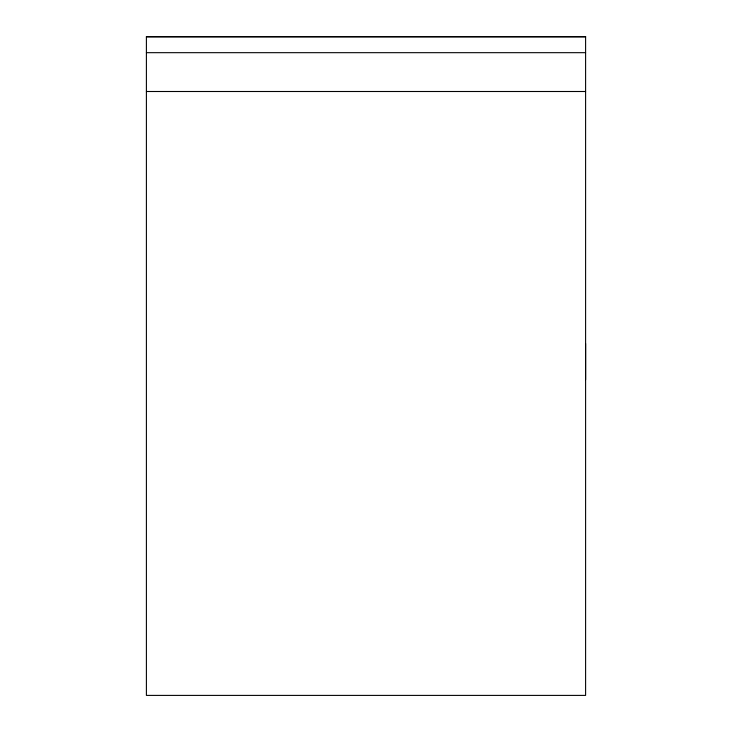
<?xml version="1.0" encoding="UTF-8"?>
<svg xmlns="http://www.w3.org/2000/svg" width="732" height="732" viewBox="0 0 732 732"><rect width="100%" height="100%" fill="white"/><g stroke="black" fill="none" stroke-linecap="round" stroke-linejoin="round"><path stroke-width="1.1" d="M585.6 379.725L585.6 343.546M146.4 36.911L585.6 36.911M146.4 52.677L585.6 52.677M146.4 91.5L585.6 91.5M585.6 36.6L146.4 36.6L146.4 695.4L585.6 695.4L585.6 36.6"/></g></svg>
